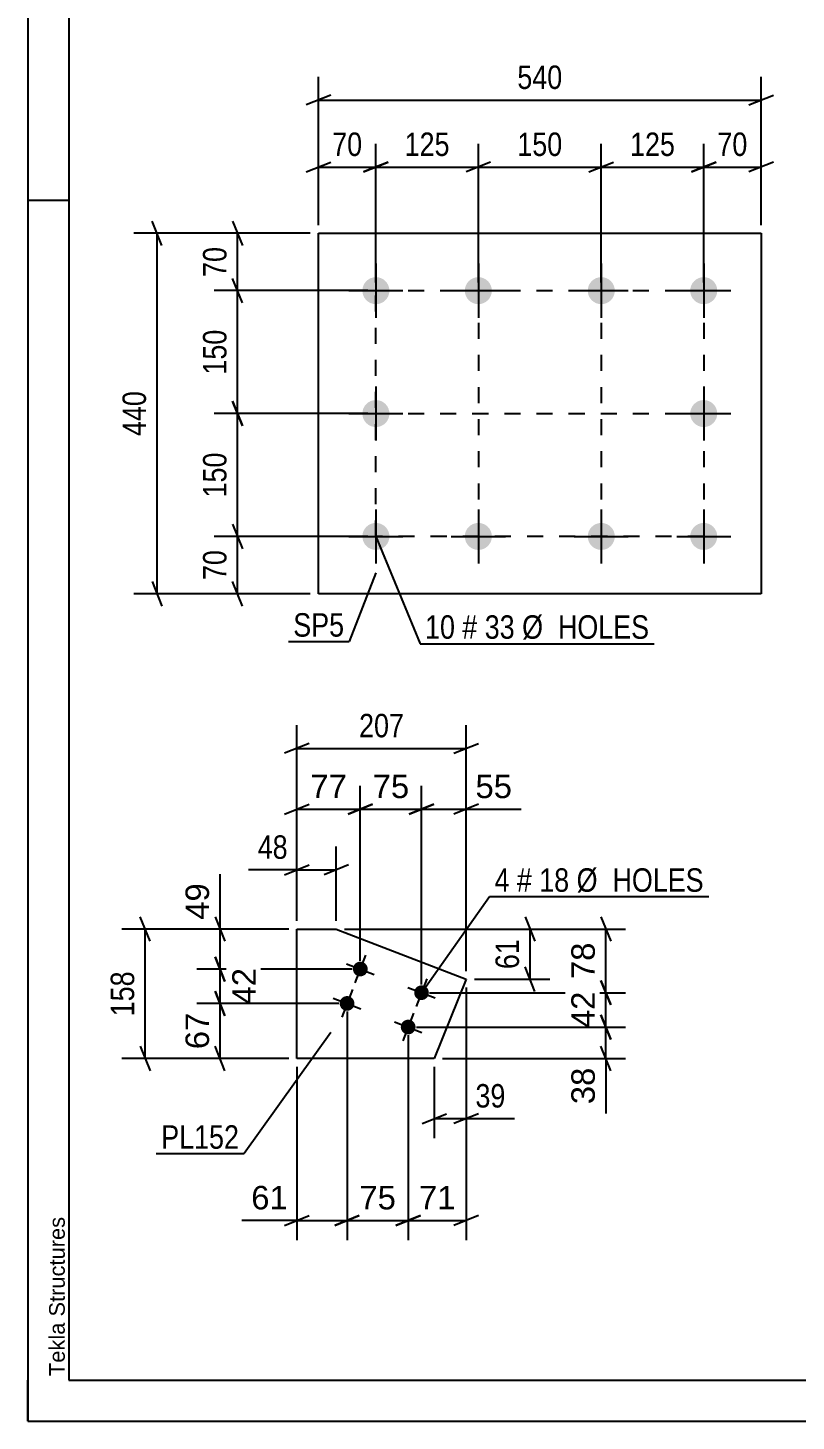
# Model space of a CAD drawing. Header units: millimetres. Extents: x 0 to 420, y 0 to 297.
# Drawn here: x 0 to 93.7, y 0 to 170.1 of the extents above; entities that cross this region are included whole.
import ezdxf

# ---------------------------------------------------------------- set-up
doc = ezdxf.new("R2010")
doc.units = ezdxf.units.MM
doc.linetypes.add('DXK_LINE_DOT2', pattern=[3.9198, 1.9599, -1.9599])
doc.styles.add('Arial', font='ARIAL.TTF', dxfattribs={"height": 0.2})
doc.styles.add('Arial Narrow', font='ARIALN.TTF', dxfattribs={"height": 0.2})

# ---------------------------------------------------------------- blocks, each defined once
blk = doc.blocks.new('Unknown-284857268-1134')
at = {"color": 5, "linetype": 'Continuous'}
for p, q in [((0, 297), (0, 0)), ((5, 292), (5, 5)), ((5, 149), (0, 149)), ((0, 0), (0, 5)), ((5, 5), (415, 5)), ((0, 0), (420, 0))]:
    blk.add_line(p, q, dxfattribs=at)
at = {"color": 174, "linetype": 'Continuous', "style": 'Arial'}
blk.add_text('Tekla Structures', height=1.9102, rotation=90, dxfattribs=at).set_placement((4.5, 5.5))
blk = doc.blocks.new('Part-284857268-6727 - 6726')
at = {"color": 2, "linetype": 'Continuous'}
for p, q in [((35.46, 100.99), (35.46, 144.99)), ((35.46, 144.99), (89.46, 144.99)), ((89.46, 144.99), (89.46, 100.99)), ((89.46, 100.99), (35.46, 100.99))]:
    blk.add_line(p, q, dxfattribs=at)
blk = doc.blocks.new('Bolt-284857268-6728 - 6726')
at = {"linetype": 'Continuous'}
for points in [[(42.46, 139.64, -1), (42.46, 136.34, -1)], [(54.96, 139.64, -1), (54.96, 136.34, -1)], [(69.96, 139.64, -1), (69.96, 136.34, -1)], [(82.46, 139.64, -1), (82.46, 136.34, -1)], [(42.46, 124.64, -1), (42.46, 121.34, -1)], [(82.46, 124.64, -1), (82.46, 121.34, -1)], [(42.46, 109.64, -1), (42.46, 106.34, -1)], [(54.96, 109.64, -1), (54.96, 106.34, -1)], [(69.96, 109.64, -1), (69.96, 106.34, -1)], [(82.46, 109.64, -1), (82.46, 106.34, -1)]]:
    blk.add_hatch(color=1, dxfattribs=at).paths.add_polyline_path(points)
at = {"color": 1, "linetype": 'Continuous'}
for p, q in [((42.46, 141.29), (42.46, 134.69)), ((54.96, 141.29), (54.96, 134.69)), ((69.96, 141.29), (69.96, 134.69)), ((82.46, 141.29), (82.46, 134.69)), ((39.16, 137.99), (45.76, 137.99)), ((51.66, 137.99), (58.26, 137.99)), ((66.66, 137.99), (73.26, 137.99)), ((79.16, 137.99), (85.76, 137.99)), ((42.46, 126.29), (42.46, 119.69)), ((82.46, 126.29), (82.46, 119.69)), ((39.16, 122.99), (45.76, 122.99)), ((79.16, 122.99), (85.76, 122.99)), ((42.46, 111.29), (42.46, 104.69)), ((54.96, 111.29), (54.96, 104.69)), ((69.96, 111.29), (69.96, 104.69)), ((82.46, 111.29), (82.46, 104.69)), ((39.16, 107.99), (45.76, 107.99)), ((51.66, 107.99), (58.26, 107.99)), ((66.66, 107.99), (73.26, 107.99)), ((79.16, 107.99), (85.76, 107.99))]:
    blk.add_line(p, q, dxfattribs=at)
blk = doc.blocks.new('Part-284857268-6834 - 6833')
at = {"color": 2, "linetype": 'Continuous'}
for p, q in [((32.82, 44.26), (32.82, 60.07)), ((32.82, 60.07), (37.63, 60.07)), ((37.63, 60.07), (53.48, 53.94)), ((53.48, 53.94), (49.59, 44.26)), ((49.59, 44.26), (32.82, 44.26))]:
    blk.add_line(p, q, dxfattribs=at)
blk = doc.blocks.new('Bolt-284857268-6835 - 6833')
at = {"linetype": 'Continuous'}
for points in [[(41.4, 54.86, -1), (39.72, 55.51, -1)], [(48.86, 51.97, -1), (47.19, 52.62, -1)], [(39.78, 50.66, -1), (38.1, 51.31, -1)], [(47.24, 47.78, -1), (45.56, 48.43, -1)]]:
    blk.add_hatch(color=1, dxfattribs=at).paths.add_polyline_path(points)
at = {"color": 1, "linetype": 'Continuous'}
for p, q in [((41.21, 56.86), (39.91, 53.51)), ((38.89, 55.83), (42.24, 54.53)), ((46.35, 52.95), (49.7, 51.65)), ((48.67, 53.98), (47.38, 50.62)), ((37.26, 51.64), (40.62, 50.34)), ((39.59, 52.67), (38.29, 49.31)), ((47.05, 49.78), (45.75, 46.42)), ((44.72, 48.75), (48.08, 47.45))]:
    blk.add_line(p, q, dxfattribs=at)
blk = doc.blocks.new('Rectangle-284857268-8940 - 6726')
at = {"color": 1, "linetype": 'DXK_LINE_DOT2'}
blk.add_lwpolyline([(42.46, 137.99), (82.46, 137.99), (82.46, 107.99), (42.46, 107.99), (42.46, 137.99)], close=True, dxfattribs=at)
blk = doc.blocks.new('Line-284857268-8950 - 6726')
at = {"color": 1, "linetype": 'DXK_LINE_DOT2'}
blk.add_line((42.46, 122.99), (82.46, 122.99), dxfattribs=at)
blk = doc.blocks.new('Line-284857268-8957 - 6726')
at = {"color": 1, "linetype": 'DXK_LINE_DOT2'}
blk.add_line((54.96, 137.99), (54.96, 107.99), dxfattribs=at)
blk = doc.blocks.new('Line-284857268-8964 - 6726')
at = {"color": 1, "linetype": 'DXK_LINE_DOT2'}
blk.add_line((69.96, 137.99), (69.96, 107.99), dxfattribs=at)
blk = doc.blocks.new('StraightDimension-284857268-7170 - 6726')
at = {"color": 7, "linetype": 'Continuous'}
for p, q in [((35.46, 145.99), (35.46, 164.11)), ((89.46, 145.99), (89.46, 164.11)), ((36.96, 161.86), (33.96, 160.66)), ((87.96, 160.66), (90.96, 161.86)), ((35.46, 161.26), (89.46, 161.26))]:
    blk.add_line(p, q, dxfattribs=at)
at = {"color": 0}
blk.add_wipeout([(65.8, 162.01), (65.8, 166.21), (59.12, 166.21), (59.12, 162.01)], dxfattribs=at)
at = {"color": 3, "style": 'Arial Narrow'}
blk.add_text('540', height=2.863, dxfattribs=at).set_placement((59.72, 162.61))
blk = doc.blocks.new('StraightDimension-284857268-7150 - 6726')
at = {"color": 7, "linetype": 'Continuous'}
for p, q in [((82.46, 138.99), (82.46, 155.93)), ((89.46, 145.99), (89.46, 155.93)), ((80.96, 152.48), (83.96, 153.68)), ((82.46, 153.08), (89.46, 153.08)), ((90.96, 153.68), (87.96, 152.48))]:
    blk.add_line(p, q, dxfattribs=at)
at = {"color": 0}
blk.add_wipeout([(88.39, 153.83), (88.39, 158.03), (83.53, 158.03), (83.53, 153.83)], dxfattribs=at)
at = {"color": 3, "style": 'Arial Narrow'}
blk.add_text('70', height=2.863, dxfattribs=at).set_placement((84.13, 154.43))
blk = doc.blocks.new('StraightDimension-284857268-7130 - 6726')
at = {"color": 7, "linetype": 'Continuous'}
for p, q in [((24.98, 146.49), (26.18, 143.49)), ((34.46, 144.99), (22.73, 144.99)), ((25.58, 137.99), (25.58, 144.99)), ((26.18, 136.49), (24.98, 139.49)), ((41.46, 137.99), (22.73, 137.99))]:
    blk.add_line(p, q, dxfattribs=at)
at = {"color": 0}
blk.add_wipeout([(24.83, 143.92), (20.63, 143.92), (20.63, 139.07), (24.83, 139.07)], dxfattribs=at)
at = {"color": 3, "style": 'Arial Narrow'}
blk.add_text('70', height=2.863, rotation=90.0002, dxfattribs=at).set_placement((24.23, 139.67))
blk = doc.blocks.new('StraightDimension-284857268-7131 - 6726')
at = {"color": 7, "linetype": 'Continuous'}
for p, q in [((26.18, 136.49), (24.98, 139.49)), ((41.46, 137.99), (22.73, 137.99)), ((25.58, 122.99), (25.58, 137.99)), ((24.98, 124.49), (26.18, 121.49)), ((41.46, 122.99), (22.73, 122.99))]:
    blk.add_line(p, q, dxfattribs=at)
at = {"color": 0}
blk.add_wipeout([(24.83, 133.84), (20.63, 133.84), (20.63, 127.15), (24.83, 127.15)], dxfattribs=at)
at = {"color": 3, "style": 'Arial Narrow'}
blk.add_text('150', height=2.863, rotation=90.0002, dxfattribs=at).set_placement((24.23, 127.75))
blk = doc.blocks.new('StraightDimension-284857268-7132 - 6726')
at = {"color": 7, "linetype": 'Continuous'}
for p, q in [((26.18, 121.49), (24.98, 124.49)), ((41.46, 122.99), (22.73, 122.99)), ((25.58, 107.99), (25.58, 122.99)), ((24.98, 109.49), (26.18, 106.49)), ((41.46, 107.99), (22.73, 107.99))]:
    blk.add_line(p, q, dxfattribs=at)
at = {"color": 0}
blk.add_wipeout([(24.83, 118.84), (20.63, 118.84), (20.63, 112.15), (24.83, 112.15)], dxfattribs=at)
at = {"color": 3, "style": 'Arial Narrow'}
blk.add_text('150', height=2.863, rotation=90.0002, dxfattribs=at).set_placement((24.23, 112.75))
blk = doc.blocks.new('StraightDimension-284857268-7133 - 6726')
at = {"color": 7, "linetype": 'Continuous'}
for p, q in [((24.98, 109.49), (26.18, 106.49)), ((41.46, 107.99), (22.73, 107.99)), ((25.58, 100.99), (25.58, 107.99)), ((26.18, 99.49), (24.98, 102.49)), ((34.46, 100.99), (22.73, 100.99))]:
    blk.add_line(p, q, dxfattribs=at)
at = {"color": 0}
blk.add_wipeout([(24.83, 106.92), (20.63, 106.92), (20.63, 102.07), (24.83, 102.07)], dxfattribs=at)
at = {"color": 3, "style": 'Arial Narrow'}
blk.add_text('70', height=2.863, rotation=90.0002, dxfattribs=at).set_placement((24.23, 102.67))
blk = doc.blocks.new('StraightDimension-284857268-7146 - 6726')
at = {"color": 7, "linetype": 'Continuous'}
for p, q in [((16.36, 143.49), (15.16, 146.49)), ((34.46, 144.99), (12.91, 144.99)), ((15.76, 100.99), (15.76, 144.99)), ((15.16, 102.49), (16.36, 99.49)), ((34.46, 100.99), (12.91, 100.99))]:
    blk.add_line(p, q, dxfattribs=at)
at = {"color": 0}
blk.add_wipeout([(15.01, 126.34), (10.81, 126.34), (10.81, 119.65), (15.01, 119.65)], dxfattribs=at)
at = {"color": 3, "style": 'Arial Narrow'}
blk.add_text('440', height=2.863, rotation=90.0002, dxfattribs=at).set_placement((14.41, 120.25))
blk = doc.blocks.new('StraightDimension-284857268-7151 - 6726')
at = {"color": 7, "linetype": 'Continuous'}
for p, q in [((69.96, 138.99), (69.96, 155.93)), ((82.46, 138.99), (82.46, 155.93)), ((68.46, 152.48), (71.46, 153.68)), ((69.96, 153.08), (82.46, 153.08)), ((83.96, 153.68), (80.96, 152.48))]:
    blk.add_line(p, q, dxfattribs=at)
at = {"color": 0}
blk.add_wipeout([(79.55, 153.83), (79.55, 158.03), (72.87, 158.03), (72.87, 153.83)], dxfattribs=at)
at = {"color": 3, "style": 'Arial Narrow'}
blk.add_text('125', height=2.863, dxfattribs=at).set_placement((73.47, 154.43))
blk = doc.blocks.new('StraightDimension-284857268-7152 - 6726')
at = {"color": 7, "linetype": 'Continuous'}
for p, q in [((54.96, 138.99), (54.96, 155.93)), ((69.96, 138.99), (69.96, 155.93)), ((56.46, 153.68), (53.46, 152.48)), ((54.96, 153.08), (69.96, 153.08)), ((68.46, 152.48), (71.46, 153.68))]:
    blk.add_line(p, q, dxfattribs=at)
at = {"color": 0}
blk.add_wipeout([(65.8, 153.83), (65.8, 158.03), (59.12, 158.03), (59.12, 153.83)], dxfattribs=at)
at = {"color": 3, "style": 'Arial Narrow'}
blk.add_text('150', height=2.863, dxfattribs=at).set_placement((59.72, 154.43))
blk = doc.blocks.new('StraightDimension-284857268-7153 - 6726')
at = {"color": 7, "linetype": 'Continuous'}
for p, q in [((42.46, 138.99), (42.46, 155.93)), ((54.96, 138.99), (54.96, 155.93)), ((40.96, 152.48), (43.96, 153.68)), ((42.46, 153.08), (54.96, 153.08)), ((56.46, 153.68), (53.46, 152.48))]:
    blk.add_line(p, q, dxfattribs=at)
at = {"color": 0}
blk.add_wipeout([(52.05, 153.83), (52.05, 158.03), (45.37, 158.03), (45.37, 153.83)], dxfattribs=at)
at = {"color": 3, "style": 'Arial Narrow'}
blk.add_text('125', height=2.863, dxfattribs=at).set_placement((45.97, 154.43))
blk = doc.blocks.new('StraightDimension-284857268-7154 - 6726')
at = {"color": 7, "linetype": 'Continuous'}
for p, q in [((35.46, 145.99), (35.46, 155.93)), ((42.46, 138.99), (42.46, 155.93)), ((33.96, 152.48), (36.96, 153.68)), ((35.46, 153.08), (42.46, 153.08)), ((43.96, 153.68), (40.96, 152.48))]:
    blk.add_line(p, q, dxfattribs=at)
at = {"color": 0}
blk.add_wipeout([(41.39, 153.83), (41.39, 158.03), (36.53, 158.03), (36.53, 153.83)], dxfattribs=at)
at = {"color": 3, "style": 'Arial Narrow'}
blk.add_text('70', height=2.863, dxfattribs=at).set_placement((37.13, 154.43))
blk = doc.blocks.new('StraightDimension-284857268-7260 - 6833')
at = {"color": 7, "linetype": 'Continuous'}
for p, q in [((32.82, 61.07), (32.82, 70.14)), ((37.63, 61.07), (37.63, 70.14)), ((31.32, 66.69), (34.32, 67.89)), ((32.82, 67.29), (37.63, 67.29)), ((39.13, 67.89), (36.13, 66.69))]:
    blk.add_line(p, q, dxfattribs=at)
at = {"color": 0}
blk.add_wipeout([(32.3, 68.04), (32.3, 72.24), (27.44, 72.24), (27.44, 68.04)], dxfattribs=at)
at = {"color": 7, "linetype": 'Continuous'}
blk.add_line((32.82, 67.29), (26.92, 67.29), dxfattribs=at)
blk.add_line((32.82, 67.29), (26.92, 67.29), dxfattribs=at)
at = {"color": 3, "style": 'Arial Narrow'}
blk.add_text('48', height=2.863, dxfattribs=at).set_placement((28.04, 68.64))
blk = doc.blocks.new('StraightDimension-284857268-8639 - 6833')
at = {"color": 7, "linetype": 'Continuous'}
for p, q in [((69.92, 61.57), (71.12, 58.57)), ((38.63, 60.07), (72.92, 60.07)), ((70.52, 52.3), (70.52, 60.07)), ((71.12, 50.8), (69.92, 53.8)), ((49.02, 52.3), (72.92, 52.3))]:
    blk.add_line(p, q, dxfattribs=at)
at = {"color": 0}
blk.add_wipeout([(69.77, 59.01), (65.57, 59.01), (65.57, 53.36), (69.77, 53.36)], dxfattribs=at)
at = {"color": 3, "style": 'Arial'}
blk.add_text('78', height=2.865, rotation=90.0002, dxfattribs=at).set_placement((69.17, 53.96))
blk = doc.blocks.new('StraightDimension-284857268-7250 - 6833')
at = {"color": 7, "linetype": 'Continuous'}
for p, q in [((60.67, 61.57), (61.87, 58.57)), ((38.63, 60.07), (63.67, 60.07)), ((61.27, 53.94), (61.27, 60.07)), ((61.87, 52.44), (60.67, 55.44)), ((54.48, 53.94), (63.67, 53.94))]:
    blk.add_line(p, q, dxfattribs=at)
at = {"color": 0}
blk.add_wipeout([(60.52, 59.43), (56.32, 59.43), (56.32, 54.58), (60.52, 54.58)], dxfattribs=at)
at = {"color": 3, "style": 'Arial Narrow'}
blk.add_text('61', height=2.863, rotation=90.0002, dxfattribs=at).set_placement((59.92, 55.18))
blk = doc.blocks.new('StraightDimension-284857268-7264 - 6833')
at = {"color": 7, "linetype": 'Continuous'}
for p, q in [((53.48, 52.94), (53.48, 34.53)), ((49.59, 43.26), (49.59, 34.53)), ((48.09, 36.33), (51.09, 37.53)), ((54.98, 37.53), (51.98, 36.33)), ((49.59, 36.93), (53.48, 36.93))]:
    blk.add_line(p, q, dxfattribs=at)
at = {"color": 0}
blk.add_wipeout([(58.87, 37.68), (58.87, 41.88), (54.01, 41.88), (54.01, 37.68)], dxfattribs=at)
at = {"color": 7, "linetype": 'Continuous'}
blk.add_line((53.48, 36.93), (59.39, 36.93), dxfattribs=at)
blk.add_line((53.48, 36.93), (59.39, 36.93), dxfattribs=at)
at = {"color": 3, "style": 'Arial Narrow'}
blk.add_text('39', height=2.863, dxfattribs=at).set_placement((54.61, 38.28))
blk = doc.blocks.new('StraightDimension-284857268-7256 - 6833')
at = {"color": 7, "linetype": 'Continuous'}
for p, q in [((14.92, 58.57), (13.72, 61.57)), ((31.82, 60.07), (11.47, 60.07)), ((14.32, 44.26), (14.32, 60.07)), ((31.82, 44.26), (11.47, 44.26)), ((13.72, 45.76), (14.92, 42.76))]:
    blk.add_line(p, q, dxfattribs=at)
at = {"color": 0}
blk.add_wipeout([(13.57, 55.51), (9.37, 55.51), (9.37, 48.82), (13.57, 48.82)], dxfattribs=at)
at = {"color": 3, "style": 'Arial Narrow'}
blk.add_text('158', height=2.863, rotation=90.0002, dxfattribs=at).set_placement((12.97, 49.42))
blk = doc.blocks.new('StraightDimension-284857268-8695 - 6833')
at = {"color": 7, "linetype": 'Continuous'}
for p, q in [((32.82, 61.07), (32.82, 77.55)), ((40.56, 56.18), (40.56, 77.55)), ((31.32, 74.1), (34.32, 75.3)), ((42.06, 75.3), (39.06, 74.1)), ((32.82, 74.7), (40.56, 74.7))]:
    blk.add_line(p, q, dxfattribs=at)
at = {"color": 0}
blk.add_wipeout([(39.52, 75.45), (39.52, 79.65), (33.87, 79.65), (33.87, 75.45)], dxfattribs=at)
at = {"color": 3, "style": 'Arial'}
blk.add_text('77', height=2.865, dxfattribs=at).set_placement((34.47, 76.05))
blk = doc.blocks.new('StraightDimension-284857268-7308 - 6833')
at = {"color": 7, "linetype": 'Continuous'}
for p, q in [((32.82, 61.07), (32.82, 84.97)), ((53.48, 54.94), (53.48, 84.97)), ((34.32, 82.72), (31.32, 81.52)), ((32.82, 82.12), (53.48, 82.12)), ((51.98, 81.52), (54.98, 82.72))]:
    blk.add_line(p, q, dxfattribs=at)
at = {"color": 0}
blk.add_wipeout([(46.5, 82.87), (46.5, 87.07), (39.81, 87.07), (39.81, 82.87)], dxfattribs=at)
at = {"color": 3, "style": 'Arial Narrow'}
blk.add_text('207', height=2.863, dxfattribs=at).set_placement((40.41, 83.47))
blk = doc.blocks.new('StraightDimension-284857268-8618 - 6833')
at = {"color": 7, "linetype": 'Continuous'}
for p, q in [((22.85, 61.57), (24.05, 58.57)), ((31.82, 60.07), (20.6, 60.07)), ((23.45, 55.18), (23.45, 60.07)), ((24.05, 53.68), (22.85, 56.68)), ((39.56, 55.18), (20.6, 55.18))]:
    blk.add_line(p, q, dxfattribs=at)
at = {"color": 0}
blk.add_wipeout([(22.7, 66.24), (18.5, 66.24), (18.5, 60.6), (22.7, 60.6)], dxfattribs=at)
at = {"color": 7, "linetype": 'Continuous'}
blk.add_line((23.45, 60.07), (23.45, 66.77), dxfattribs=at)
blk.add_line((23.45, 60.07), (23.45, 66.77), dxfattribs=at)
at = {"color": 3, "style": 'Arial'}
blk.add_text('49', height=2.865, rotation=90.0002, dxfattribs=at).set_placement((22.1, 61.2))
blk = doc.blocks.new('StraightDimension-284857268-8619 - 6833')
at = {"color": 7, "linetype": 'Continuous'}
for p, q in [((22.85, 56.68), (24.05, 53.68)), ((39.56, 55.18), (21.05, 55.18)), ((23.45, 50.99), (23.45, 55.18)), ((24.05, 49.49), (22.85, 52.49)), ((37.94, 50.99), (21.05, 50.99))]:
    blk.add_line(p, q, dxfattribs=at)
at = {"color": 0}
blk.add_wipeout([(28.4, 55.91), (24.2, 55.91), (24.2, 50.26), (28.4, 50.26)], dxfattribs=at)
at = {"color": 3, "style": 'Arial'}
blk.add_text('42', height=2.865, rotation=90.0002, dxfattribs=at).set_placement((27.8, 50.86))
blk = doc.blocks.new('StraightDimension-284857268-8620 - 6833')
at = {"color": 7, "linetype": 'Continuous'}
for p, q in [((22.85, 52.49), (24.05, 49.49)), ((37.94, 50.99), (20.6, 50.99)), ((23.45, 44.26), (23.45, 50.99)), ((31.82, 44.26), (20.6, 44.26)), ((24.05, 42.76), (22.85, 45.76))]:
    blk.add_line(p, q, dxfattribs=at)
at = {"color": 0}
blk.add_wipeout([(22.7, 50.45), (18.5, 50.45), (18.5, 44.8), (22.7, 44.8)], dxfattribs=at)
at = {"color": 3, "style": 'Arial'}
blk.add_text('67', height=2.865, rotation=90.0002, dxfattribs=at).set_placement((22.1, 45.4))
blk = doc.blocks.new('StraightDimension-284857268-8640 - 6833')
at = {"color": 7, "linetype": 'Continuous'}
for p, q in [((69.92, 53.8), (71.12, 50.8)), ((49.02, 52.3), (72.92, 52.3)), ((70.52, 48.1), (70.52, 52.3)), ((71.12, 46.6), (69.92, 49.6)), ((47.4, 48.1), (72.92, 48.1))]:
    blk.add_line(p, q, dxfattribs=at)
at = {"color": 0}
blk.add_wipeout([(69.77, 53.02), (65.57, 53.02), (65.57, 47.38), (69.77, 47.38)], dxfattribs=at)
at = {"color": 3, "style": 'Arial'}
blk.add_text('42', height=2.865, rotation=90.0002, dxfattribs=at).set_placement((69.17, 47.98))
blk = doc.blocks.new('StraightDimension-284857268-8641 - 6833')
at = {"color": 7, "linetype": 'Continuous'}
for p, q in [((69.92, 49.6), (71.12, 46.6)), ((47.4, 48.1), (72.92, 48.1)), ((70.52, 44.26), (70.52, 48.1)), ((50.59, 44.26), (72.92, 44.26)), ((71.12, 42.76), (69.92, 45.76))]:
    blk.add_line(p, q, dxfattribs=at)
at = {"color": 0}
blk.add_wipeout([(69.77, 43.74), (65.57, 43.74), (65.57, 38.09), (69.77, 38.09)], dxfattribs=at)
at = {"color": 7, "linetype": 'Continuous'}
blk.add_line((70.52, 44.26), (70.52, 37.56), dxfattribs=at)
blk.add_line((70.52, 44.26), (70.52, 37.56), dxfattribs=at)
at = {"color": 3, "style": 'Arial'}
blk.add_text('38', height=2.865, rotation=90.0002, dxfattribs=at).set_placement((69.17, 38.69))
blk = doc.blocks.new('StraightDimension-284857268-8670 - 6833')
at = {"color": 7, "linetype": 'Continuous'}
for p, q in [((53.48, 52.94), (53.48, 22.1)), ((46.4, 47.1), (46.4, 22.1)), ((44.9, 23.9), (47.9, 25.1)), ((46.4, 24.5), (53.48, 24.5)), ((54.98, 25.1), (51.98, 23.9))]:
    blk.add_line(p, q, dxfattribs=at)
at = {"color": 0}
blk.add_wipeout([(52.77, 25.25), (52.77, 29.45), (47.12, 29.45), (47.12, 25.25)], dxfattribs=at)
at = {"color": 3, "style": 'Arial'}
blk.add_text('71', height=2.865, dxfattribs=at).set_placement((47.72, 25.85))
blk = doc.blocks.new('StraightDimension-284857268-8671 - 6833')
at = {"color": 7, "linetype": 'Continuous'}
for p, q in [((38.94, 49.99), (38.94, 22.1)), ((46.4, 47.1), (46.4, 22.1)), ((37.44, 23.9), (40.44, 25.1)), ((38.94, 24.5), (46.4, 24.5)), ((47.9, 25.1), (44.9, 23.9))]:
    blk.add_line(p, q, dxfattribs=at)
at = {"color": 0}
blk.add_wipeout([(45.49, 25.25), (45.49, 29.45), (39.85, 29.45), (39.85, 25.25)], dxfattribs=at)
at = {"color": 3, "style": 'Arial'}
blk.add_text('75', height=2.865, dxfattribs=at).set_placement((40.45, 25.85))
blk = doc.blocks.new('StraightDimension-284857268-8672 - 6833')
at = {"color": 7, "linetype": 'Continuous'}
for p, q in [((38.94, 49.99), (38.94, 22.1)), ((32.82, 43.26), (32.82, 22.1)), ((31.32, 23.9), (34.32, 25.1)), ((32.82, 24.5), (38.94, 24.5)), ((40.44, 25.1), (37.44, 23.9))]:
    blk.add_line(p, q, dxfattribs=at)
at = {"color": 0}
blk.add_wipeout([(32.3, 25.25), (32.3, 29.45), (26.65, 29.45), (26.65, 25.25)], dxfattribs=at)
at = {"color": 7, "linetype": 'Continuous'}
blk.add_line((32.82, 24.5), (26.12, 24.5), dxfattribs=at)
blk.add_line((32.82, 24.5), (26.12, 24.5), dxfattribs=at)
at = {"color": 3, "style": 'Arial'}
blk.add_text('61', height=2.865, dxfattribs=at).set_placement((27.25, 25.85))
blk = doc.blocks.new('StraightDimension-284857268-8693 - 6833')
at = {"color": 7, "linetype": 'Continuous'}
for p, q in [((48.02, 53.3), (48.02, 77.55)), ((53.48, 54.94), (53.48, 77.55)), ((46.52, 74.1), (49.52, 75.3)), ((54.98, 75.3), (51.98, 74.1)), ((48.02, 74.7), (53.48, 74.7))]:
    blk.add_line(p, q, dxfattribs=at)
at = {"color": 0}
blk.add_wipeout([(59.66, 75.45), (59.66, 79.65), (54.01, 79.65), (54.01, 75.45)], dxfattribs=at)
at = {"color": 7, "linetype": 'Continuous'}
blk.add_line((53.48, 74.7), (60.18, 74.7), dxfattribs=at)
blk.add_line((53.48, 74.7), (60.18, 74.7), dxfattribs=at)
at = {"color": 3, "style": 'Arial'}
blk.add_text('55', height=2.865, dxfattribs=at).set_placement((54.61, 76.05))
blk = doc.blocks.new('StraightDimension-284857268-8694 - 6833')
at = {"color": 7, "linetype": 'Continuous'}
for p, q in [((40.56, 56.18), (40.56, 77.55)), ((48.02, 53.3), (48.02, 77.55)), ((39.06, 74.1), (42.06, 75.3)), ((49.52, 75.3), (46.52, 74.1)), ((40.56, 74.7), (48.02, 74.7))]:
    blk.add_line(p, q, dxfattribs=at)
at = {"color": 0}
blk.add_wipeout([(47.12, 75.45), (47.12, 79.65), (41.47, 79.65), (41.47, 75.45)], dxfattribs=at)
at = {"color": 3, "style": 'Arial'}
blk.add_text('75', height=2.865, dxfattribs=at).set_placement((42.07, 76.05))
blk = doc.blocks.new('Mark-284857268-7397 - 6726')
at = {"color": 0}
blk.add_wipeout([(38.59, 95.76), (38.59, 98.76), (32.38, 98.76), (32.38, 95.76)], dxfattribs=at)
blk.add_wipeout([(38.59, 95.76), (38.59, 98.76), (32.38, 98.76), (32.38, 95.76)], dxfattribs=at)
at = {"color": 30, "linetype": 'Continuous'}
for p in [(42.45, 103.56), (31.78, 95.16)]:
    blk.add_line(p, (39.19, 95.16), dxfattribs=at)
at = {"color": 3, "style": 'Arial Narrow'}
blk.add_text('SP5', height=2.863, dxfattribs=at).set_placement((32.38, 95.76))
blk = doc.blocks.new('Mark-284857268-7400 - 6726')
at = {"color": 0}
for points in [[(52.11, 95.5), (52.11, 98.5), (48.46, 98.5), (48.46, 95.5)], [(54.84, 95.5), (54.84, 98.5), (53.01, 98.5), (53.01, 95.5)], [(59.4, 95.5), (59.4, 98.5), (55.74, 98.5), (55.74, 95.5)], [(75.82, 95.5), (75.82, 98.5), (60.3, 98.5), (60.3, 95.5)]]:
    blk.add_wipeout(points, dxfattribs=at)
for points in [[(52.11, 95.5), (52.11, 98.5), (48.46, 98.5), (48.46, 95.5)], [(54.84, 95.5), (54.84, 98.5), (53.01, 98.5), (53.01, 95.5)], [(59.4, 95.5), (59.4, 98.5), (55.74, 98.5), (55.74, 95.5)], [(75.82, 95.5), (75.82, 98.5), (60.3, 98.5), (60.3, 95.5)]]:
    blk.add_wipeout(points, dxfattribs=at)
at = {"color": 7, "linetype": 'Continuous'}
for p, q in [((42.46, 107.99), (47.86, 94.9)), ((47.86, 94.9), (76.42, 94.9))]:
    blk.add_line(p, q, dxfattribs=at)
at = {"color": 3, "style": 'Arial Narrow'}
for s, height, p in [('10', 2.863, (48.46, 95.5)), ('#', 2.86, (53.01, 95.5)), ('33', 2.863, (55.74, 95.5)), ('Ø  HOLES', 2.863, (60.3, 95.5))]:
    blk.add_text(s, height=height, dxfattribs=at).set_placement(p)
blk = doc.blocks.new('Mark-284857268-7422 - 6833')
at = {"color": 0}
blk.add_wipeout([(25.78, 33.25), (25.78, 36.25), (16.27, 36.25), (16.27, 33.25)], dxfattribs=at)
blk.add_wipeout([(25.78, 33.25), (25.78, 36.25), (16.27, 36.25), (16.27, 33.25)], dxfattribs=at)
at = {"color": 30, "linetype": 'Continuous'}
for p in [(36.98, 47.45), (15.67, 32.65)]:
    blk.add_line(p, (26.38, 32.65), dxfattribs=at)
at = {"color": 3, "style": 'Arial Narrow'}
blk.add_text('PL152', height=2.863, dxfattribs=at).set_placement((16.27, 33.25))
blk = doc.blocks.new('Mark-284857268-7425 - 6833')
at = {"color": 0}
for points in [[(58.76, 64.62), (58.76, 67.62), (56.94, 67.62), (56.94, 64.62)], [(61.49, 64.62), (61.49, 67.62), (59.66, 67.62), (59.66, 64.62)], [(66.05, 64.62), (66.05, 67.62), (62.39, 67.62), (62.39, 64.62)], [(82.48, 64.62), (82.48, 67.62), (66.95, 67.62), (66.95, 64.62)]]:
    blk.add_wipeout(points, dxfattribs=at)
for points in [[(58.76, 64.62), (58.76, 67.62), (56.94, 67.62), (56.94, 64.62)], [(61.49, 64.62), (61.49, 67.62), (59.66, 67.62), (59.66, 64.62)], [(66.05, 64.62), (66.05, 67.62), (62.39, 67.62), (62.39, 64.62)], [(82.48, 64.62), (82.48, 67.62), (66.95, 67.62), (66.95, 64.62)]]:
    blk.add_wipeout(points, dxfattribs=at)
at = {"color": 7, "linetype": 'Continuous'}
for p, q in [((48.02, 52.3), (56.34, 64.02)), ((56.34, 64.02), (83.08, 64.02))]:
    blk.add_line(p, q, dxfattribs=at)
at = {"color": 3, "style": 'Arial Narrow'}
for s, height, p in [('4', 2.86, (56.94, 64.62)), ('#', 2.86, (59.66, 64.62)), ('18', 2.863, (62.39, 64.62)), ('Ø  HOLES', 2.863, (66.95, 64.62))]:
    blk.add_text(s, height=height, dxfattribs=at).set_placement(p)

msp = doc.modelspace()

# ---------------------------------------------------------------- block references
for name in ['Unknown-284857268-1134', 'Part-284857268-6727 - 6726', 'Bolt-284857268-6728 - 6726', 'Rectangle-284857268-8940 - 6726', 'Line-284857268-8957 - 6726', 'Line-284857268-8964 - 6726', 'Line-284857268-8950 - 6726', 'Part-284857268-6834 - 6833', 'Bolt-284857268-6835 - 6833']:
    msp.add_blockref(name, (0, 0))

# ---------------------------------------------------------------- next in the draw order: block references
for name in ['StraightDimension-284857268-7170 - 6726', 'StraightDimension-284857268-7260 - 6833']:
    msp.add_blockref(name, (0, 0))

# ---------------------------------------------------------------- next in the draw order: block references
for name in ['StraightDimension-284857268-7150 - 6726', 'StraightDimension-284857268-7130 - 6726', 'StraightDimension-284857268-7256 - 6833', 'StraightDimension-284857268-8639 - 6833']:
    msp.add_blockref(name, (0, 0))

# ---------------------------------------------------------------- next in the draw order: block references
for name in ['StraightDimension-284857268-7151 - 6726', 'StraightDimension-284857268-7131 - 6726', 'StraightDimension-284857268-7250 - 6833']:
    msp.add_blockref(name, (0, 0))

# ---------------------------------------------------------------- next in the draw order: block references
for name in ['StraightDimension-284857268-7152 - 6726', 'StraightDimension-284857268-7132 - 6726', 'StraightDimension-284857268-8695 - 6833', 'StraightDimension-284857268-7264 - 6833']:
    msp.add_blockref(name, (0, 0))

# ---------------------------------------------------------------- next in the draw order: block references
for name in ['StraightDimension-284857268-7153 - 6726', 'StraightDimension-284857268-7133 - 6726', 'StraightDimension-284857268-7308 - 6833', 'StraightDimension-284857268-8640 - 6833']:
    msp.add_blockref(name, (0, 0))

# ---------------------------------------------------------------- next in the draw order: block references
for name in ['StraightDimension-284857268-7146 - 6726', 'StraightDimension-284857268-8618 - 6833', 'StraightDimension-284857268-8641 - 6833']:
    msp.add_blockref(name, (0, 0))

# ---------------------------------------------------------------- next in the draw order: block references
for name in ['StraightDimension-284857268-7154 - 6726', 'Mark-284857268-7397 - 6726', 'StraightDimension-284857268-8619 - 6833', 'StraightDimension-284857268-8670 - 6833']:
    msp.add_blockref(name, (0, 0))

# ---------------------------------------------------------------- next in the draw order: block references
for name in ['Mark-284857268-7400 - 6726', 'StraightDimension-284857268-8693 - 6833', 'StraightDimension-284857268-8620 - 6833']:
    msp.add_blockref(name, (0, 0))

# ---------------------------------------------------------------- next in the draw order: block references
for name in ['StraightDimension-284857268-8694 - 6833', 'StraightDimension-284857268-8671 - 6833']:
    msp.add_blockref(name, (0, 0))

# ---------------------------------------------------------------- next in the draw order: block references
for name in ['Mark-284857268-7425 - 6833', 'StraightDimension-284857268-8672 - 6833']:
    msp.add_blockref(name, (0, 0))

# ---------------------------------------------------------------- next in the draw order: block references
msp.add_blockref('Mark-284857268-7422 - 6833', (0, 0))

doc.saveas('drawing.dxf')
